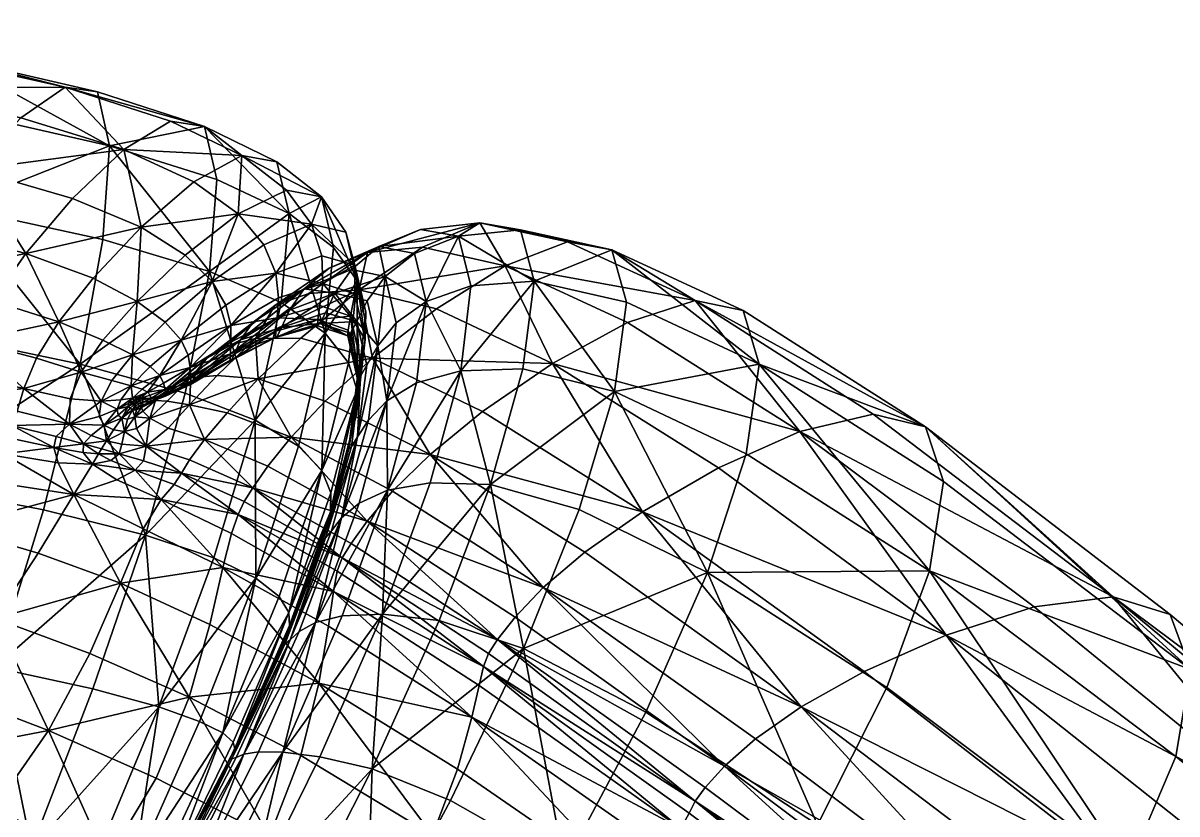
# Model space of a CAD drawing. Header units: millimetres. Extents: x -7995 to 5903, y -544 to 668.
# Drawn here: x 1746.5 to 2005.5, y 448.5 to 626 of the extents above; entities that cross this region are included whole.
import ezdxf

# ---------------------------------------------------------------- set-up
doc = ezdxf.new("R2010")
doc.units = ezdxf.units.MM
doc.layers.get('0').update_dxf_attribs({"true_color": 0x57e1c6})

msp = doc.modelspace()

# ---------------------------------------------------------------- meshes
at = {"color": 121, "true_color": 0xa6e5e5}
mesh = msp.add_polyface(dxfattribs=at)
corners = [(1731.03, 584.69, 868.84), (1686.53, 592.21, 874.67), (1682.43, 563.59, 907.8), (1726.41, 556.28, 901.29), (1729.81, 618.21, 787.17), (1685.43, 625.65, 791.18), (1687.66, 613.65, 835.19), (1732.3, 606.06, 830.22), (1772.09, 563.46, 632.06), (1762.24, 568.7, 628.89), (1773.01, 580.15, 656.59), (1747.15, 574.28, 627.06), (1757.63, 586.63, 656.05), (1769.1, 597.56, 693.31), (1694.49, 585.41, 625.99), (1703.82, 599.26, 657.13), (1735.12, 593.07, 656.34), (1725.13, 579.94, 626.21), (1713.92, 611.53, 696.87), (1746.01, 604.68, 694.94), (1763.21, 610.56, 782.66), (1755.98, 611.57, 738.28), (1723.13, 618.94, 741.47), (1787.23, 602.75, 777.99), (1779.62, 603.96, 735.18), (1765.87, 598.45, 824.37), (1764.43, 577.37, 861.75), (1759.34, 549.42, 893.13), (1679.47, 625.95, 744.44), (1682.71, 562.96, 597.98), (1712.89, 558.8, 599.58), (1709.69, 551.04, 597.43), (1717.88, 568.48, 608.23), (1687.59, 573.25, 607.21), (1739.61, 563.61, 610), (1734.54, 554.64, 602), (1764.44, 554.83, 617.03), (1754.55, 558.96, 612.83)]
mesh.append_faces([[corners[k] for k in face] for face in [(0, 1, 2), (2, 3, 0), (4, 5, 6), (6, 7, 4), (0, 7, 6), (6, 1, 0), (8, 9, 10), (11, 12, 10), (10, 9, 11), (10, 12, 13), (14, 15, 16), (16, 17, 14), (18, 19, 16), (16, 15, 18), (13, 12, 16), (16, 19, 13), (11, 17, 16), (16, 12, 11), (4, 20, 21), (21, 22, 4), (21, 20, 23), (13, 19, 21), (21, 24, 13), (18, 22, 21), (21, 19, 18), (4, 7, 25), (25, 20, 4), (0, 26, 25), (25, 7, 0), (0, 3, 27), (27, 26, 0), (4, 22, 28), (28, 5, 4), (28, 22, 18), (29, 30, 31), (14, 17, 32), (32, 33, 14), (11, 34, 32), (32, 17, 11), (35, 30, 32), (32, 34, 35), (29, 33, 32), (32, 30, 29), (8, 36, 37), (37, 9, 8), (35, 34, 37), (11, 9, 37), (37, 34, 11)]], dxfattribs={"vtx2": -1, "color": 121})
mesh = msp.add_polyface(dxfattribs=at)
corners = [(1773.01, 580.15, 656.59), (1782.89, 573.86, 658.33), (1772.09, 563.46, 632.06), (1769.1, 597.56, 693.31), (1784.82, 590.33, 692.33), (1787.23, 602.75, 777.99), (1779.62, 603.96, 735.18), (1755.98, 611.57, 738.28), (1795.65, 596.23, 732.51), (1788.35, 570.22, 853.92), (1789.97, 590.83, 818.08), (1765.87, 598.45, 824.37), (1764.43, 577.37, 861.75), (1763.21, 610.56, 782.66), (1759.34, 549.42, 893.13), (1782.86, 542.95, 883.97), (1774.46, 543.17, 635.69), (1775.04, 542.45, 638.7), (1773.12, 541.85, 636.74), (1784.04, 548.7, 652.42), (1784.16, 546.58, 654.87), (1778.43, 543.75, 643.76), (1778.06, 545.18, 640.91), (1784.15, 545.27, 655.42), (1778.51, 542.72, 644.44), (1775.21, 541.77, 639.51), (1784.65, 545.8, 651.15), (1778.65, 542.52, 639.67), (1778.5, 542.26, 643.05), (1784.24, 544.95, 654.16), (1788.92, 567.98, 661.61), (1778.39, 558.83, 636.91), (1781.96, 554.83, 642.52), (1771.05, 551.54, 622.92), (1775.06, 548.93, 629.52), (1770.75, 544.6, 623.9), (1777.17, 546.86, 635.84), (1783.57, 551.45, 648), (1773.23, 543.81, 630.47), (1771.05, 541.8, 629.06), (1785.59, 548, 646.46), (1779.16, 543.66, 634.36), (1787.78, 550.79, 640.63), (1780.76, 545.13, 627.76), (1776.24, 541.32, 622.41), (1775.14, 540.98, 634.64), (1783.89, 540.28, 606.99), (1778.82, 541.12, 614.75), (1784.17, 546.39, 620.47)]
mesh.append_faces([[corners[k] for k in face] for face in [(0, 1, 2), (3, 4, 0), (5, 6, 7), (3, 6, 8), (9, 10, 11), (11, 12, 9), (5, 13, 11), (11, 10, 5), (9, 12, 14), (14, 15, 9), (16, 17, 18), (19, 20, 21), (21, 22, 19), (23, 24, 21), (21, 20, 23), (25, 17, 21), (21, 24, 25), (16, 22, 21), (21, 17, 16), (26, 27, 28), (28, 29, 26), (23, 29, 28), (28, 24, 23), (2, 1, 30), (30, 31, 2), (32, 31, 30), (2, 31, 33), (32, 34, 33), (33, 31, 32), (33, 34, 35), (19, 22, 36), (36, 37, 19), (16, 38, 36), (36, 22, 16), (35, 34, 36), (36, 38, 35), (32, 37, 36), (36, 34, 32), (35, 38, 39), (39, 38, 16), (26, 40, 41), (41, 27, 26), (42, 43, 41), (41, 43, 44), (45, 27, 41), (46, 47, 48), (44, 43, 48), (48, 47, 44)]], dxfattribs={"vtx2": -1, "color": 121})
mesh = msp.add_polyface(dxfattribs=at)
corners = [(1794.76, 583.17, 692.34), (1782.89, 573.86, 658.33), (1773.01, 580.15, 656.59), (1784.82, 590.33, 692.33), (1813.49, 586.94, 769.63), (1805.66, 588.49, 730.61), (1795.65, 596.23, 732.51), (1803.46, 594.86, 773.52), (1769.1, 597.56, 693.31), (1787.23, 602.75, 777.99), (1779.62, 603.96, 735.18), (1798.7, 555.18, 627.62), (1810.69, 565.32, 653.33), (1821.94, 566.1, 648.15), (1808.84, 555.28, 621.49), (1806.22, 583.22, 811.78), (1789.97, 590.83, 818.08), (1788.35, 570.22, 853.92), (1804.44, 563.24, 845.88), (1814.31, 556.41, 838.15), (1813.14, 558.53, 731.29), (1814.37, 560.94, 730.79), (1804.53, 557.63, 699.67), (1812.67, 559.43, 731.27), (1812.63, 558.05, 731.43), (1803.17, 555.41, 701.71), (1803.52, 559.86, 700.23), (1813.12, 562.61, 730.86), (1803.22, 556.86, 701.41), (1811.24, 580.85, 729.82), (1803.24, 569.85, 695.82), (1800.55, 576.24, 693.69), (1813.57, 573.72, 729.81), (1803.88, 564.29, 698.18), (1813.81, 567.51, 730.26), (1781.96, 554.83, 642.52), (1792.02, 562.67, 665.68), (1793.13, 558.09, 669.77), (1793.17, 554.4, 673.14), (1788.92, 567.98, 661.61), (1802.99, 562.58, 658.69), (1809.62, 566.35, 694.23), (1815.21, 570.99, 690.68), (1798.1, 558.79, 663.87), (1806.31, 561.55, 697.3), (1795.33, 554.86, 668.47), (1816.48, 565.37, 729.85)]
mesh.append_faces([[corners[k] for k in face] for face in [(0, 1, 2), (2, 3, 0), (4, 5, 6), (6, 7, 4), (0, 3, 6), (6, 5, 0), (6, 3, 8), (9, 7, 6), (6, 10, 9), (11, 12, 13), (13, 14, 11), (4, 7, 15), (9, 16, 15), (15, 7, 9), (17, 18, 15), (15, 16, 17), (15, 18, 19), (20, 21, 22), (23, 24, 25), (26, 27, 23), (23, 28, 26), (29, 5, 4), (30, 31, 29), (29, 32, 30), (0, 5, 29), (29, 31, 0), (26, 33, 34), (34, 27, 26), (30, 32, 34), (34, 33, 30), (35, 36, 37), (30, 33, 37), (37, 36, 30), (26, 38, 37), (37, 33, 26), (0, 31, 39), (39, 1, 0), (30, 36, 39), (39, 31, 30), (39, 36, 35), (40, 12, 11), (41, 42, 40), (40, 43, 41), (22, 44, 45), (41, 43, 45), (45, 44, 41), (41, 44, 46), (46, 44, 22)]], dxfattribs={"vtx2": -1, "color": 121})
mesh = msp.add_polyface(dxfattribs=at)
corners = [(1823.8, 574.45, 686.84), (1836.14, 575.68, 682.91), (1821.94, 566.1, 648.15), (1810.69, 565.32, 653.33), (1854.76, 571.53, 677.58), (1839.3, 561.87, 641.9), (1824.95, 550.8, 614.57), (1849.04, 581.13, 722.3), (1835.75, 579.68, 724.72), (1844.26, 578.16, 763.54), (1806.22, 583.22, 811.78), (1816.2, 575.64, 805.9), (1813.49, 586.94, 769.63), (1814.31, 556.41, 838.15), (1812.67, 559.43, 731.27), (1813.12, 562.61, 730.86), (1820.03, 560.21, 762.18), (1820.95, 565.24, 763.04), (1823.32, 554.98, 793.53), (1821, 571.68, 764.49), (1823.49, 561.09, 796.72), (1821.54, 568.12, 800.86), (1818.93, 579.06, 766.65), (1811.24, 580.85, 729.82), (1813.57, 573.72, 729.81), (1813.81, 567.51, 730.26), (1802.99, 562.58, 658.69), (1815.21, 570.99, 690.68), (1821.43, 559.02, 762.54), (1823.77, 563.61, 763.05), (1816.48, 565.37, 729.85), (1814.37, 560.94, 730.79), (1827.83, 569.07, 763.49), (1820.24, 570.7, 728.52), (1809.62, 566.35, 694.23), (1804.53, 557.63, 699.67), (1826.4, 575.84, 726.79), (1834.4, 574.29, 763.7), (1837.02, 563.53, 798.06), (1847.06, 567, 799.87), (1830.3, 558.7, 795.94), (1826.12, 553.58, 793.81)]
mesh.append_faces([[corners[k] for k in face] for face in [(0, 1, 2), (2, 3, 0), (4, 5, 2), (2, 1, 4), (2, 5, 6), (7, 8, 9), (4, 1, 7), (0, 8, 7), (7, 1, 0), (10, 11, 12), (13, 11, 10), (14, 15, 16), (16, 17, 18), (19, 20, 18), (18, 17, 19), (12, 11, 21), (21, 22, 12), (21, 11, 13), (19, 22, 21), (21, 20, 19), (12, 22, 23), (19, 24, 23), (23, 22, 19), (16, 15, 25), (25, 17, 16), (19, 17, 25), (25, 24, 19), (0, 3, 26), (26, 27, 0), (28, 29, 30), (30, 31, 28), (32, 33, 30), (30, 29, 32), (30, 33, 34), (35, 31, 30), (9, 8, 36), (36, 37, 9), (0, 27, 36), (36, 8, 0), (34, 33, 36), (36, 27, 34), (32, 37, 36), (36, 33, 32), (9, 37, 38), (38, 39, 9), (32, 40, 38), (38, 37, 32), (32, 29, 41), (41, 40, 32)]], dxfattribs={"vtx2": -1, "color": 121})
mesh = msp.add_polyface(dxfattribs=at)
corners = [(1885.56, 516.33, 593.62), (1902.63, 526.2, 621.14), (1953.76, 488.65, 604.11), (1935.3, 480.46, 577.19), (1872.64, 507.29, 577.94), (1837.89, 529.19, 589.93), (1849.65, 538.79, 605.68), (1863.3, 499.33, 571.28), (1921.22, 472.6, 561.9), (1950.03, 503.11, 826.69), (1908.85, 529.29, 834.11), (1900.14, 502.69, 866.74), (1879.25, 543.29, 836.54), (1871.31, 516.81, 867.29), (1858.82, 485.64, 890.7), (1949.11, 535.35, 743.19), (1908.16, 561.5, 754.13), (1911.75, 549.46, 795.88), (1878.67, 575.12, 760.2), (1881.94, 563.32, 800.25), (1844.26, 578.16, 763.54), (1847.06, 567, 799.87), (1861.21, 568.05, 801.09), (1858.2, 579.55, 762.85), (1844.75, 547.97, 832.35), (1858.72, 548.42, 835.47), (1851.41, 522.46, 864.43), (1839.91, 491.95, 886.42), (1897.37, 563.7, 710.88), (1920.9, 534.35, 657.35), (1882.17, 558.81, 669.5), (1937.38, 538.25, 699.09), (1854.76, 571.53, 677.58), (1868.75, 576.9, 718.16), (1865.34, 549.59, 633.32), (1839.3, 561.87, 641.9), (1849.04, 581.13, 722.3)]
mesh.append_faces([[corners[k] for k in face] for face in [(0, 1, 2), (2, 3, 0), (0, 4, 5), (5, 6, 0), (5, 4, 7), (0, 3, 8), (8, 4, 0), (7, 4, 8), (9, 10, 11), (12, 13, 11), (11, 10, 12), (11, 13, 14), (15, 16, 17), (18, 19, 17), (17, 16, 18), (12, 10, 17), (17, 19, 12), (17, 10, 9), (20, 21, 22), (22, 23, 20), (24, 25, 22), (22, 21, 24), (12, 19, 22), (22, 25, 12), (18, 23, 22), (22, 19, 18), (14, 13, 26), (26, 27, 14), (12, 25, 26), (26, 13, 12), (26, 25, 24), (28, 16, 15), (29, 30, 28), (28, 31, 29), (32, 33, 28), (28, 30, 32), (18, 16, 28), (28, 33, 18), (0, 6, 34), (34, 1, 0), (32, 30, 34), (34, 35, 32), (29, 1, 34), (34, 30, 29), (20, 23, 36), (18, 33, 36), (36, 23, 18), (36, 33, 32)]], dxfattribs={"vtx2": -1, "color": 121})
mesh = msp.add_polyface(dxfattribs=at)
corners = [(1798.7, 555.18, 627.62), (1808.84, 555.28, 621.49), (1799.26, 546.12, 606.38), (1790.1, 546.9, 613.14), (1824.95, 550.8, 614.57), (1806.71, 533.06, 592.36), (1792.35, 538.55, 599.91), (1814.31, 541.17, 599.03), (1783.89, 540.28, 606.99), (1814.31, 556.41, 838.15), (1804.44, 563.24, 845.88), (1798.63, 536.85, 874.43), (1808.32, 531.06, 865.13), (1788.35, 570.22, 853.92), (1782.86, 542.95, 883.97), (1804.53, 557.63, 699.67), (1803.55, 555.62, 701.14), (1813.14, 558.53, 731.29), (1803.17, 555.41, 701.71), (1812.63, 558.05, 731.43), (1784.65, 545.8, 651.15), (1784.24, 544.95, 654.16), (1793.25, 550.25, 674.47), (1793.95, 551.71, 672.13), (1784.15, 545.27, 655.42), (1793.03, 550.32, 675.45), (1784.04, 548.7, 652.42), (1793.17, 554.4, 673.14), (1793.07, 551.76, 675.02), (1784.16, 546.58, 654.87), (1803.52, 559.86, 700.23), (1803.22, 556.86, 701.41), (1812.67, 559.43, 731.27), (1783.57, 551.45, 648), (1793.13, 558.09, 669.77), (1781.96, 554.83, 642.52), (1779.16, 543.66, 634.36), (1785.59, 548, 646.46), (1787.78, 550.79, 640.63), (1784.17, 546.39, 620.47), (1791.92, 553.44, 634.18), (1780.76, 545.13, 627.76), (1802.99, 562.58, 658.69), (1798.1, 558.79, 663.87), (1795.33, 554.86, 668.47)]
mesh.append_faces([[corners[k] for k in face] for face in [(0, 1, 2), (2, 3, 0), (2, 1, 4), (5, 6, 2), (2, 7, 5), (8, 3, 2), (2, 6, 8), (9, 10, 11), (11, 12, 9), (13, 14, 11), (11, 10, 13), (15, 16, 17), (18, 19, 17), (17, 16, 18), (20, 21, 22), (22, 23, 20), (24, 25, 22), (22, 21, 24), (18, 16, 22), (22, 25, 18), (15, 23, 22), (22, 16, 15), (26, 27, 28), (28, 29, 26), (30, 31, 28), (28, 27, 30), (18, 25, 28), (28, 31, 18), (24, 29, 28), (28, 25, 24), (18, 31, 32), (26, 33, 34), (34, 27, 26), (34, 33, 35), (36, 37, 38), (0, 3, 39), (39, 40, 0), (39, 3, 8), (38, 40, 39), (39, 41, 38), (0, 40, 42), (38, 43, 42), (42, 40, 38), (20, 23, 44), (44, 37, 20), (44, 23, 15), (38, 37, 44), (44, 43, 38)]], dxfattribs={"vtx2": -1, "color": 121})
mesh = msp.add_polyface(dxfattribs=at)
corners = [(1824.95, 550.8, 614.57), (1814.31, 541.17, 599.03), (1799.26, 546.12, 606.38), (1849.65, 538.79, 605.68), (1837.89, 529.19, 589.93), (1839.3, 561.87, 641.9), (1865.34, 549.59, 633.32), (1808.84, 555.28, 621.49), (1821.94, 566.1, 648.15), (1821.43, 559.02, 762.54), (1820.03, 556.42, 762.08), (1822.23, 546.76, 790.65), (1823.69, 549.24, 791.95), (1819.42, 555.77, 761.8), (1821.61, 546.1, 790.03), (1819.62, 530.41, 815.16), (1821.62, 533.1, 818.05), (1820.03, 560.21, 762.18), (1822.29, 550.22, 791.35), (1821.67, 547.26, 790.23), (1819.47, 557.05, 761.8), (1820.34, 534.03, 817.37), (1819.71, 531.43, 815.57), (1814.37, 560.94, 730.79), (1813.14, 558.53, 731.29), (1812.63, 558.05, 731.43), (1812.67, 559.43, 731.27), (1821.52, 543.52, 825.39), (1819.59, 549.72, 831.27), (1813.57, 525.55, 856.71), (1814.31, 556.41, 838.15), (1808.32, 531.06, 865.13), (1823.32, 554.98, 793.53), (1821.36, 538.18, 820.7), (1823.49, 561.09, 796.72), (1821.54, 568.12, 800.86), (1828.17, 541.21, 824.76), (1834.82, 545.25, 828.65), (1837.02, 563.53, 798.06), (1830.3, 558.7, 795.94), (1844.75, 547.97, 832.35), (1847.06, 567, 799.87), (1826.12, 553.58, 793.81), (1823.77, 563.61, 763.05), (1824.02, 536.84, 821.1), (1828.35, 521.16, 854.25)]
mesh.append_faces([[corners[k] for k in face] for face in [(0, 1, 2), (0, 3, 4), (4, 1, 0), (0, 5, 6), (6, 3, 0), (0, 7, 8), (9, 10, 11), (11, 12, 9), (13, 14, 11), (11, 10, 13), (11, 14, 15), (16, 12, 11), (17, 18, 19), (19, 20, 17), (21, 22, 19), (19, 18, 21), (15, 14, 19), (13, 20, 19), (19, 14, 13), (9, 23, 24), (24, 10, 9), (13, 10, 24), (24, 25, 13), (17, 20, 26), (13, 25, 26), (26, 20, 13), (27, 28, 29), (30, 31, 29), (29, 28, 30), (32, 18, 17), (27, 33, 32), (32, 34, 27), (21, 18, 32), (32, 33, 21), (30, 28, 35), (27, 34, 35), (35, 28, 27), (36, 37, 38), (38, 39, 36), (40, 41, 38), (38, 37, 40), (9, 12, 42), (42, 43, 9), (16, 44, 42), (42, 12, 16), (36, 39, 42), (42, 44, 36), (40, 37, 45)]], dxfattribs={"vtx2": -1, "color": 121})
mesh = msp.add_polyface(dxfattribs=at)
corners = [(1718.87, 523.03, 925.79), (1726.41, 556.28, 901.29), (1682.43, 563.59, 907.8), (1759.34, 549.42, 893.13), (1677.48, 548.64, 596.97), (1707.82, 545.32, 598.94), (1706.81, 541.76, 601.28), (1729.69, 542, 601.62), (1728.69, 538.6, 603.45), (1727.37, 535.86, 601.56), (1705.23, 539.07, 599.94), (1674.61, 542.33, 598.67), (1745.16, 538.87, 605.09), (1743.95, 535.67, 606.02), (1709.69, 551.04, 597.43), (1734.54, 554.64, 602), (1731.43, 547.39, 600.17), (1712.89, 558.8, 599.58), (1759.56, 547.67, 610.32), (1749.51, 550.78, 605.47), (1754.55, 558.96, 612.83), (1764.44, 554.83, 617.03), (1756.9, 536, 609.95), (1746.7, 543.99, 603.9), (1757.05, 541.63, 608.98), (1771.05, 551.54, 622.92), (1772.09, 563.46, 632.06), (1770.75, 544.6, 623.9), (1766.42, 545.74, 616.82), (1767.63, 539.33, 624.12), (1768.44, 541.46, 622.92), (1771.05, 541.8, 629.06), (1770.16, 540.58, 629.82), (1764.04, 541.1, 615.77), (1763.58, 537.71, 617.13), (1767.82, 538.01, 625.06), (1764.73, 535.72, 618.25), (1768.7, 537.33, 625.37), (1770.09, 539.91, 630.93), (1770.51, 539.54, 631.49), (1771.1, 539.22, 630.62), (1769.97, 537.13, 624.7)]
mesh.append_faces([[corners[k] for k in face] for face in [(0, 1, 2), (3, 1, 0), (4, 5, 6), (7, 8, 6), (6, 5, 7), (9, 10, 6), (6, 8, 9), (6, 10, 11), (7, 12, 13), (13, 8, 7), (14, 5, 4), (15, 16, 14), (14, 17, 15), (7, 5, 14), (14, 16, 7), (18, 19, 20), (20, 21, 18), (20, 19, 15), (22, 12, 23), (23, 24, 22), (7, 16, 23), (23, 12, 7), (15, 19, 23), (23, 16, 15), (18, 24, 23), (23, 19, 18), (25, 21, 26), (27, 28, 25), (18, 21, 25), (25, 28, 18), (29, 30, 31), (31, 32, 29), (31, 30, 27), (22, 24, 33), (33, 34, 22), (18, 28, 33), (33, 24, 18), (27, 30, 33), (33, 28, 27), (29, 34, 33), (33, 30, 29), (29, 35, 36), (36, 34, 29), (37, 35, 38), (38, 39, 37), (29, 32, 38), (38, 35, 29), (40, 41, 37)]], dxfattribs={"vtx2": -1, "color": 121})
mesh = msp.add_polyface(dxfattribs=at)
corners = [(2064.81, 442.46, 704.96), (2069.95, 429.96, 750.82), (2129.14, 377.35, 729.41), (1949.11, 535.35, 743.19), (1953.13, 523.11, 786.51), (2008.57, 480.91, 770.67), (2004, 493.31, 725.95), (1950.03, 503.11, 826.69), (2005.32, 461.45, 812.83), (2066.57, 411.27, 794.81), (1924.83, 446.1, 888.2), (1976.81, 406.72, 878.67), (1994.61, 436.27, 849.73), (1940.4, 476.91, 861.37), (1991.25, 497.26, 681.37), (1937.38, 538.25, 699.09), (2051.09, 447.65, 660.28), (2032.09, 447.31, 619.3), (1973.46, 494.98, 639.79), (1920.9, 534.35, 657.35), (2109, 396.3, 638.36), (1991.38, 437.12, 558.61), (2011.09, 443.21, 584.57), (2067, 396.12, 564.86), (1953.76, 488.65, 604.11), (1902.63, 526.2, 621.14), (1935.3, 480.46, 577.19), (1948.52, 409.62, 545.15), (1945.4, 407.2, 537.92), (1894.19, 445.3, 554.19), (1939.22, 403.8, 519.08), (1952.77, 414.82, 541.05), (1950.37, 411.89, 544.84), (1897.39, 451.38, 561.98), (1965.15, 424.7, 537.93), (1957.51, 419.23, 537.85), (1903.94, 459.27, 555.21), (1910.96, 465.42, 555.49), (1976.26, 430.81, 543.95), (1921.22, 472.6, 561.9), (2030.37, 387.56, 526.25), (1900.14, 502.69, 866.74), (1911.75, 549.46, 795.88), (1897.37, 563.7, 710.88)]
mesh.append_faces([[corners[k] for k in face] for face in [(0, 1, 2), (3, 4, 5), (5, 6, 3), (7, 8, 5), (5, 4, 7), (9, 1, 5), (5, 8, 9), (0, 6, 5), (5, 1, 0), (10, 11, 12), (12, 13, 10), (9, 8, 12), (7, 13, 12), (12, 8, 7), (3, 6, 14), (14, 15, 3), (0, 16, 14), (14, 6, 0), (17, 18, 14), (14, 16, 17), (19, 15, 14), (14, 18, 19), (17, 16, 20), (20, 16, 0), (21, 22, 23), (23, 22, 17), (19, 18, 24), (24, 25, 19), (17, 22, 24), (24, 18, 17), (21, 26, 24), (24, 22, 21), (27, 28, 29), (29, 28, 30), (31, 32, 33), (33, 32, 27), (34, 35, 36), (36, 37, 34), (36, 35, 31), (21, 38, 39), (39, 26, 21), (34, 37, 39), (39, 38, 34), (34, 38, 40), (40, 38, 21), (41, 13, 7), (42, 4, 3), (7, 4, 42), (3, 15, 43)]], dxfattribs={"vtx2": -1, "color": 121})
mesh = msp.add_polyface(dxfattribs=at)
corners = [(1666.81, 493.82, 947.84), (1708.84, 487.13, 940.59), (1718.87, 523.03, 925.79), (1768.38, 500.28, 527.48), (1749.9, 507.07, 530.71), (1757.91, 520.18, 580.11), (1740.27, 492.4, 473), (1761.52, 484.53, 470.97), (1751.06, 516.73, 916.86), (1759.34, 549.42, 893.13), (1740.06, 481.41, 931.25), (1773.97, 511.07, 906.7), (1762.2, 476.58, 920.56), (1718.84, 526.92, 569.31), (1708.25, 517.98, 528.99), (1682.51, 523.11, 528.83), (1694.52, 531.05, 568.21), (1694.06, 506.36, 474.63), (1730.29, 512.8, 530.42), (1738.73, 523.11, 572.39), (1718.15, 499.65, 474.02), (1703.69, 484.95, 408.59), (1727.37, 535.86, 601.56), (1724.65, 532.42, 591.83), (1701.61, 535.93, 590.42), (1705.23, 539.07, 599.94), (1756.9, 536, 609.95), (1753.96, 533.24, 608.31), (1743.95, 535.67, 606.02), (1745.16, 538.87, 605.09), (1753.38, 530.76, 605.57), (1742.97, 532.97, 603.55), (1728.69, 538.6, 603.45), (1742.09, 529.31, 594.56), (1754.41, 527.27, 598.29), (1762.07, 526.98, 602.72), (1759.96, 529.62, 607.26), (1761.8, 533.45, 612.46), (1760.04, 531.6, 609.65), (1764.73, 535.72, 618.25)]
mesh.append_faces([[corners[k] for k in face] for face in [(0, 1, 2), (3, 4, 5), (6, 4, 3), (3, 7, 6), (2, 8, 9), (2, 1, 10), (10, 8, 2), (11, 8, 10), (10, 12, 11), (13, 14, 15), (15, 16, 13), (15, 14, 17), (5, 4, 18), (18, 19, 5), (6, 20, 18), (18, 4, 6), (17, 14, 18), (18, 20, 17), (13, 19, 18), (18, 14, 13), (17, 20, 21), (21, 20, 6), (22, 23, 24), (24, 25, 22), (13, 16, 24), (24, 23, 13), (26, 27, 28), (28, 29, 26), (30, 31, 28), (28, 27, 30), (22, 32, 28), (28, 31, 22), (5, 19, 33), (33, 34, 5), (13, 23, 33), (33, 19, 13), (22, 31, 33), (33, 23, 22), (30, 34, 33), (33, 31, 30), (5, 34, 35), (30, 36, 35), (35, 34, 30), (26, 37, 38), (38, 27, 26), (30, 27, 38), (38, 36, 30), (39, 37, 26)]], dxfattribs={"vtx2": -1, "color": 121})
mesh = msp.add_polyface(dxfattribs=at)
corners = [(1774.11, 531.05, 608.06), (1783.87, 528, 601), (1782.07, 525.02, 602.27), (1773.51, 527.75, 606.35), (1771.66, 525.63, 603.83), (1780.43, 522.42, 600.05), (1757.91, 520.18, 580.11), (1767.53, 523.51, 597.09), (1777.53, 519.04, 591.4), (1773.48, 512.47, 569.48), (1779.1, 535.09, 606.27), (1787.26, 532.51, 599.16), (1768.38, 500.28, 527.48), (1791.34, 503.82, 562.68), (1788.46, 491.02, 522.27), (1783.77, 474.71, 467.86), (1773.97, 511.07, 906.7), (1782.86, 542.95, 883.97), (1759.34, 549.42, 893.13), (1751.06, 516.73, 916.86), (1776.97, 472.58, 909.29), (1789.31, 505.99, 896.03), (1762.07, 526.98, 602.72), (1763.45, 529.29, 608.21), (1766.23, 527.86, 606.65), (1759.96, 529.62, 607.26), (1765.2, 532.24, 612.89), (1764.11, 530.41, 609.88), (1760.04, 531.6, 609.65), (1761.8, 533.45, 612.46), (1768.06, 529.33, 608.83), (1768.69, 531.46, 611.71), (1756.9, 536, 609.95), (1763.58, 537.71, 617.13), (1764.73, 535.72, 618.25), (1768.7, 537.33, 625.37), (1766.83, 534.72, 618.61), (1767.82, 538.01, 625.06), (1769.24, 534.3, 617.7), (1771.95, 534.98, 616.04), (1769.97, 537.13, 624.7), (1771.56, 537.59, 623.39), (1774.95, 537.29, 614.16)]
mesh.append_faces([[corners[k] for k in face] for face in [(0, 1, 2), (2, 3, 0), (4, 3, 2), (2, 5, 4), (6, 7, 8), (8, 9, 6), (4, 5, 8), (8, 7, 4), (0, 10, 11), (6, 9, 12), (12, 9, 13), (12, 14, 15), (16, 17, 18), (18, 19, 16), (20, 21, 16), (22, 7, 6), (23, 24, 22), (22, 25, 23), (4, 7, 22), (22, 24, 4), (26, 27, 28), (28, 29, 26), (23, 25, 28), (28, 27, 23), (0, 3, 30), (30, 31, 0), (4, 24, 30), (30, 3, 4), (23, 27, 30), (30, 24, 23), (26, 31, 30), (30, 27, 26), (32, 33, 34), (35, 36, 34), (34, 37, 35), (26, 29, 34), (34, 36, 26), (0, 31, 38), (38, 39, 0), (26, 36, 38), (38, 31, 26), (35, 40, 38), (38, 36, 35), (41, 39, 38), (38, 40, 41), (0, 39, 42), (42, 10, 0), (42, 39, 41)]], dxfattribs={"vtx2": -1, "color": 121})
mesh = msp.add_polyface(dxfattribs=at)
corners = [(1853.04, 487.69, 573.71), (1850.96, 484.51, 577.15), (1818.16, 506.02, 588.28), (1820.19, 509.18, 585.24), (1849.87, 481.6, 576.76), (1817.04, 503.01, 587.32), (1816.21, 498.46, 577.98), (1863.3, 499.33, 571.28), (1829.45, 520.93, 583.19), (1837.89, 529.19, 589.93), (1806.71, 533.06, 592.36), (1814.31, 541.17, 599.03), (1823.75, 514.21, 582.59), (1856.96, 492.71, 570.82), (1798.11, 521.7, 593.98), (1827.17, 493.37, 880.28), (1839.91, 491.95, 886.42), (1851.41, 522.46, 864.43), (1837.92, 522.84, 859.61), (1844.75, 547.97, 832.35), (1806.45, 487.61, 856.43), (1815.72, 512.06, 839.87), (1814.41, 510.44, 837.28), (1821.62, 533.1, 818.05), (1820.2, 530.96, 816.03), (1819.62, 530.41, 815.16), (1813.89, 510.07, 836.23), (1822.23, 546.76, 790.65), (1821.67, 547.26, 790.23), (1819.71, 531.43, 815.57), (1814.01, 510.93, 836.84), (1820.34, 534.03, 817.37), (1814.61, 513.01, 839.22), (1813.57, 525.55, 856.71), (1815.58, 520.55, 849.41), (1821.52, 543.52, 825.39), (1821.36, 538.18, 820.7), (1815.53, 516.3, 843.5), (1806.13, 493.75, 867.67), (1817.99, 514.94, 843.89), (1812.18, 491.46, 867.1), (1821.95, 518.25, 848.85), (1808.51, 489.45, 861.17), (1828.17, 541.21, 824.76), (1824.02, 536.84, 821.1), (1828.35, 521.16, 854.25), (1818.16, 492.99, 873.66), (1834.82, 545.25, 828.65)]
mesh.append_faces([[corners[k] for k in face] for face in [(0, 1, 2), (2, 3, 0), (4, 5, 2), (2, 1, 4), (6, 5, 4), (7, 8, 9), (10, 11, 9), (9, 8, 10), (0, 3, 12), (12, 13, 0), (12, 3, 14), (10, 8, 12), (7, 13, 12), (12, 8, 7), (15, 16, 17), (17, 18, 15), (19, 18, 17), (20, 21, 22), (23, 24, 22), (22, 21, 23), (25, 26, 22), (22, 24, 25), (25, 24, 27), (27, 24, 23), (28, 29, 25), (25, 29, 30), (30, 26, 25), (31, 32, 30), (30, 29, 31), (33, 34, 35), (31, 36, 37), (37, 32, 31), (35, 34, 37), (37, 36, 35), (37, 34, 38), (39, 21, 20), (40, 41, 39), (39, 42, 40), (43, 44, 39), (39, 41, 43), (23, 21, 39), (39, 44, 23), (15, 18, 45), (45, 46, 15), (45, 18, 19), (43, 41, 45), (45, 47, 43), (40, 46, 45), (45, 41, 40)]], dxfattribs={"vtx2": -1, "color": 121})
mesh = msp.add_polyface(dxfattribs=at)
corners = [(1798.11, 521.7, 593.98), (1796.14, 518.62, 596.34), (1782.07, 525.02, 602.27), (1783.87, 528, 601), (1794.8, 515.72, 594.74), (1780.43, 522.42, 600.05), (1818.16, 506.02, 588.28), (1817.04, 503.01, 587.32), (1820.19, 509.18, 585.24), (1791.34, 503.82, 562.68), (1793.33, 511.42, 585.18), (1816.21, 498.46, 577.98), (1815.04, 490.65, 555.88), (1777.53, 519.04, 591.4), (1773.48, 512.47, 569.48), (1801.47, 526.54, 591.66), (1823.75, 514.21, 582.59), (1806.71, 533.06, 592.36), (1787.26, 532.51, 599.16), (1774.11, 531.05, 608.06), (1783.89, 540.28, 606.99), (1792.35, 538.55, 599.91), (1779.1, 535.09, 606.27), (1812.91, 477.86, 516.64), (1788.46, 491.02, 522.27), (1768.38, 500.28, 527.48), (1798.75, 501.42, 885.56), (1808.32, 531.06, 865.13), (1798.63, 536.85, 874.43), (1789.31, 505.99, 896.03), (1773.97, 511.07, 906.7), (1782.86, 542.95, 883.97), (1776.97, 472.58, 909.29), (1814.41, 510.44, 837.28), (1805.3, 486.62, 853.43), (1806.45, 487.61, 856.43), (1804.88, 486.46, 852.27), (1813.89, 510.07, 836.23), (1805.54, 488.56, 855.89), (1805.01, 487.11, 853.06), (1814.01, 510.93, 836.84), (1814.61, 513.01, 839.22), (1803.99, 497.32, 876.01), (1813.57, 525.55, 856.71), (1806.13, 493.75, 867.67), (1815.58, 520.55, 849.41), (1815.53, 516.3, 843.5), (1806.28, 490.8, 860.86), (1808.51, 489.45, 861.17), (1817.99, 514.94, 843.89)]
mesh.append_faces([[corners[k] for k in face] for face in [(0, 1, 2), (2, 3, 0), (4, 5, 2), (2, 1, 4), (4, 1, 6), (6, 7, 4), (0, 8, 6), (6, 1, 0), (9, 10, 11), (11, 12, 9), (4, 7, 11), (11, 10, 4), (4, 10, 13), (13, 5, 4), (9, 14, 13), (13, 10, 9), (0, 15, 16), (16, 15, 17), (18, 3, 19), (20, 21, 18), (18, 22, 20), (17, 15, 18), (18, 21, 17), (0, 3, 18), (18, 15, 0), (9, 12, 23), (23, 24, 9), (9, 24, 25), (26, 27, 28), (28, 29, 26), (30, 29, 28), (28, 31, 30), (26, 29, 32), (33, 34, 35), (36, 34, 33), (33, 37, 36), (38, 39, 40), (40, 41, 38), (36, 37, 40), (40, 39, 36), (26, 42, 43), (43, 27, 26), (44, 45, 43), (43, 42, 44), (38, 41, 46), (46, 47, 38), (44, 47, 46), (35, 48, 49)]], dxfattribs={"vtx2": -1, "color": 121})
mesh = msp.add_polyface(dxfattribs=at)
corners = [(1771.46, 541.29, 633.12), (1772.42, 541.97, 633.8), (1773.12, 541.85, 636.74), (1771.77, 541.25, 635.07), (1774.46, 543.17, 635.69), (1775.21, 541.77, 639.51), (1773.38, 541.48, 637.64), (1775.04, 542.45, 638.7), (1772.11, 541.02, 635.93), (1775.14, 540.98, 634.64), (1775.18, 541.23, 638.11), (1778.5, 542.26, 643.05), (1778.65, 542.52, 639.67), (1778.51, 542.72, 644.44), (1772.53, 540, 632.51), (1772.35, 540.49, 634.72), (1773.42, 540.9, 636.28), (1773.31, 540.27, 632.99), (1770.16, 540.58, 629.82), (1771.05, 541.8, 629.06), (1770.09, 539.91, 630.93), (1770.51, 539.54, 631.49), (1771.94, 539.2, 629.2), (1771.1, 539.22, 630.62), (1771.56, 537.59, 623.39), (1769.97, 537.13, 624.7), (1768.7, 537.33, 625.37), (1773.41, 538.9, 621.79), (1774.95, 537.29, 614.16), (1776.24, 541.32, 622.41), (1778.82, 541.12, 614.75), (1783.89, 540.28, 606.99), (1779.1, 535.09, 606.27), (1773.09, 539.75, 628.12), (1775.26, 541.14, 629.22), (1779.16, 543.66, 634.36)]
mesh.append_faces([[corners[k] for k in face] for face in [(0, 1, 2), (2, 3, 0), (2, 1, 4), (5, 6, 2), (2, 7, 5), (8, 3, 2), (2, 6, 8), (9, 10, 11), (11, 12, 9), (5, 13, 11), (11, 10, 5), (14, 15, 16), (16, 17, 14), (8, 6, 16), (16, 15, 8), (5, 10, 16), (16, 6, 5), (9, 17, 16), (16, 10, 9), (0, 18, 19), (19, 1, 0), (4, 1, 19), (0, 3, 20), (20, 18, 0), (8, 21, 20), (20, 3, 8), (14, 22, 23), (23, 15, 14), (24, 25, 23), (23, 22, 24), (26, 21, 23), (8, 15, 23), (23, 21, 8), (24, 27, 28), (29, 30, 28), (28, 27, 29), (31, 32, 28), (28, 30, 31), (14, 17, 33), (33, 22, 14), (9, 34, 33), (33, 17, 9), (29, 27, 33), (33, 34, 29), (24, 22, 33), (33, 27, 24), (29, 34, 35), (35, 34, 9)]], dxfattribs={"vtx2": -1, "color": 121})
mesh = msp.add_polyface(dxfattribs=at)
corners = [(1713.98, 459.89, 335.15), (1739.84, 449.61, 333.7), (1723.69, 432.72, 258.01), (1696.85, 443.64, 259.2), (1765.31, 438.12, 331.87), (1749.75, 420.75, 256.58), (1732.11, 405.06, 183.34), (1706.01, 417.26, 184.35), (1678.94, 428.43, 185.22), (1790.92, 425.01, 329.28), (1775.13, 407.66, 254.68), (1728.37, 476.41, 407.12), (1752.23, 467.25, 405.54), (1740.27, 492.4, 473), (1761.52, 484.53, 470.97), (1783.77, 474.71, 467.86), (1776.35, 456.59, 403.34), (1768.38, 500.28, 527.48), (1696.98, 449.78, 945.71), (1727.11, 444.72, 936.24), (1740.06, 481.41, 931.25), (1708.84, 487.13, 940.59), (1748.37, 440.78, 925.41), (1762.2, 476.58, 920.56), (1713.01, 407.92, 931.79), (1733.36, 404.92, 921.08), (1683.99, 412.2, 941.19), (1771.32, 435.92, 902.67), (1762.52, 437.87, 913.97), (1746.84, 403.12, 909.81), (1773.97, 511.07, 906.7), (1776.97, 472.58, 909.29), (1687.24, 469.35, 336.57), (1703.69, 484.95, 408.59), (1780.11, 433.78, 870.3), (1779.35, 434.14, 867.03), (1764.14, 407.15, 863.39), (1779.12, 434.35, 865.86), (1764, 407.54, 862.28), (1779.22, 434.45, 866.86), (1764.07, 407.35, 863.32), (1779.49, 434.44, 870.1), (1779.03, 434.39, 883.17), (1776.53, 434.84, 892.29), (1760.43, 402.88, 888.47), (1779.72, 434.34, 875.66), (1764.12, 405.34, 872.06), (1765.84, 404.45, 871.83), (1781.58, 433.26, 875.62)]
mesh.append_faces([[corners[k] for k in face] for face in [(0, 1, 2), (2, 3, 0), (4, 5, 2), (2, 1, 4), (6, 7, 2), (2, 5, 6), (8, 3, 2), (2, 7, 8), (4, 9, 10), (10, 5, 4), (0, 11, 12), (12, 1, 0), (13, 14, 12), (12, 11, 13), (15, 16, 12), (12, 14, 15), (4, 1, 12), (12, 16, 4), (15, 14, 17), (18, 19, 20), (20, 21, 18), (22, 23, 20), (20, 19, 22), (22, 19, 24), (24, 25, 22), (18, 26, 24), (24, 19, 18), (27, 28, 29), (22, 25, 29), (29, 28, 22), (30, 23, 31), (22, 28, 31), (31, 23, 22), (31, 28, 27), (0, 32, 33), (33, 11, 0), (13, 11, 33), (34, 35, 36), (37, 38, 36), (36, 35, 37), (37, 39, 40), (40, 38, 37), (40, 39, 41), (42, 43, 44), (44, 43, 27), (41, 45, 46), (46, 45, 42), (47, 48, 34)]], dxfattribs={"vtx2": -1, "color": 121})
mesh = msp.add_polyface(dxfattribs=at)
corners = [(1879.43, 377.07, 911.21), (1846.8, 401.38, 912.64), (1823.92, 365.93, 908.38), (1853.13, 342.29, 907.36), (1924.83, 446.1, 888.2), (1886.31, 471.38, 891.75), (1868.07, 437.07, 907.07), (1903.92, 412.24, 904.81), (1858.82, 485.64, 890.7), (1842.48, 451.58, 905), (1870.49, 343.44, 238.95), (1847.81, 361.29, 244.1), (1872.08, 372.96, 314.1), (1923.37, 340.43, 904.57), (1952.29, 374.18, 896.95), (1847.25, 470.22, 547.06), (1848.92, 477.36, 568.18), (1894.19, 445.3, 554.19), (1890.63, 439.79, 534.21), (1849.87, 481.6, 576.76), (1896.02, 448.74, 562.03), (1948.52, 409.62, 545.15), (1939.22, 403.8, 519.08), (1853.04, 487.69, 573.71), (1899.61, 454.47, 558.29), (1897.39, 451.38, 561.98), (1850.96, 484.51, 577.15), (1952.77, 414.82, 541.05), (1856.96, 492.71, 570.82), (1903.94, 459.27, 555.21), (1863.3, 499.33, 571.28), (1910.96, 465.42, 555.49), (1921.22, 472.6, 561.9), (1940.4, 476.91, 861.37), (1900.14, 502.69, 866.74), (1893.98, 383.11, 379.33), (1925.9, 358.55, 369.78), (1898.72, 352.38, 306.9), (1912.88, 391.69, 437.05), (1838.43, 443.78, 457.28), (1874.3, 419.61, 448.1), (1861.19, 406.47, 387.96), (1844.55, 392.32, 320.43), (1884.06, 430.97, 497.85), (1844.01, 458.59, 509.01), (1928.17, 398.61, 484.54)]
mesh.append_faces([[corners[k] for k in face] for face in [(0, 1, 2), (2, 3, 0), (4, 5, 6), (6, 7, 4), (8, 9, 6), (6, 5, 8), (0, 7, 6), (6, 1, 0), (10, 11, 12), (0, 13, 14), (14, 7, 0), (15, 16, 17), (17, 18, 15), (19, 20, 17), (17, 16, 19), (17, 20, 21), (22, 18, 17), (23, 24, 25), (25, 26, 23), (25, 24, 27), (21, 20, 25), (19, 26, 25), (25, 20, 19), (23, 28, 29), (29, 24, 23), (30, 31, 29), (29, 28, 30), (27, 24, 29), (32, 31, 30), (4, 33, 34), (34, 5, 4), (8, 5, 34), (12, 35, 36), (36, 37, 12), (36, 35, 38), (39, 40, 41), (38, 35, 41), (41, 40, 38), (12, 42, 41), (41, 35, 12), (15, 18, 43), (43, 44, 15), (22, 45, 43), (43, 18, 22), (38, 40, 43), (43, 45, 38), (39, 44, 43), (43, 40, 39)]], dxfattribs={"vtx2": -1, "color": 121})
mesh = msp.add_polyface(dxfattribs=at)
corners = [(1827.17, 493.37, 880.28), (1813.1, 461.33, 893), (1824.91, 458.69, 899.88), (1839.91, 491.95, 886.42), (1858.82, 485.64, 890.7), (1842.48, 451.58, 905), (1847.25, 470.22, 547.06), (1815.04, 490.65, 555.88), (1816.21, 498.46, 577.98), (1848.92, 477.36, 568.18), (1849.87, 481.6, 576.76), (1844.01, 458.59, 509.01), (1812.91, 477.86, 516.64), (1838.43, 443.78, 457.28), (1808.83, 461.64, 463.58), (1783.77, 474.71, 467.86), (1788.46, 491.02, 522.27), (1801.82, 443.51, 400.02), (1776.35, 456.59, 403.34), (1776.97, 472.58, 909.29), (1786.12, 469.31, 898.19), (1798.75, 501.42, 885.56), (1771.32, 435.92, 902.67), (1806.45, 487.61, 856.43), (1805.3, 486.62, 853.43), (1793.34, 460.9, 863.53), (1794.31, 461.23, 866.74), (1804.88, 486.46, 852.27), (1793.02, 460.94, 862.33), (1805.54, 488.56, 855.89), (1793.55, 462.06, 866.37), (1793.14, 461.33, 863.25), (1805.01, 487.11, 853.06), (1779.49, 434.44, 870.1), (1806.28, 490.8, 860.86), (1794.06, 463.16, 871.75), (1806.13, 493.75, 867.67), (1793.65, 464.67, 879.08), (1779.03, 434.39, 883.17), (1791.34, 466.7, 888), (1803.99, 497.32, 876.01), (1818.16, 492.99, 873.66), (1804.81, 462.43, 885.64), (1812.18, 491.46, 867.1), (1799.37, 462.47, 878.41), (1784.41, 432.31, 882.35), (1796.09, 461.91, 871.91), (1808.51, 489.45, 861.17), (1780.11, 433.78, 870.3)]
mesh.append_faces([[corners[k] for k in face] for face in [(0, 1, 2), (2, 3, 0), (4, 3, 2), (2, 5, 4), (6, 7, 8), (8, 9, 6), (10, 9, 8), (6, 11, 12), (12, 7, 6), (13, 14, 12), (12, 11, 13), (15, 16, 12), (12, 14, 15), (15, 14, 17), (17, 18, 15), (19, 20, 21), (22, 20, 19), (23, 24, 25), (25, 26, 23), (27, 28, 25), (25, 24, 27), (29, 30, 31), (31, 32, 29), (31, 30, 33), (27, 32, 31), (31, 28, 27), (29, 34, 35), (35, 30, 29), (36, 37, 35), (35, 34, 36), (35, 37, 38), (33, 30, 35), (21, 20, 39), (39, 40, 21), (39, 20, 22), (38, 37, 39), (36, 40, 39), (39, 37, 36), (0, 41, 42), (42, 1, 0), (43, 44, 42), (42, 41, 43), (42, 44, 45), (23, 26, 46), (46, 47, 23), (46, 26, 48), (43, 47, 46), (46, 44, 43)]], dxfattribs={"vtx2": -1, "color": 121})
mesh = msp.add_polyface(dxfattribs=at)
corners = [(1817.16, 409.88, 325.59), (1799.93, 393.42, 252.07), (1775.13, 407.66, 254.68), (1790.92, 425.01, 329.28), (1780.63, 378.35, 180.34), (1823.48, 416.13, 910.04), (1807.44, 424.08, 904.59), (1788.58, 389.52, 900.32), (1802.99, 380.81, 905.68), (1796.7, 428, 897.46), (1778.96, 394.65, 893.36), (1823.92, 365.93, 908.38), (1846.8, 401.38, 912.64), (1868.07, 437.07, 907.07), (1842.48, 451.58, 905), (1824.91, 458.69, 899.88), (1813.1, 461.33, 893), (1844.55, 392.32, 320.43), (1824.22, 377.95, 248.51), (1801.82, 443.51, 400.02), (1829.74, 427.1, 395.06), (1765.31, 438.12, 331.87), (1776.35, 456.59, 403.34), (1838.43, 443.78, 457.28), (1808.83, 461.64, 463.58), (1861.19, 406.47, 387.96), (1779.12, 434.35, 865.86), (1779.35, 434.14, 867.03), (1793.34, 460.9, 863.53), (1793.02, 460.94, 862.33), (1780.11, 433.78, 870.3), (1794.31, 461.23, 866.74), (1779.49, 434.44, 870.1), (1779.22, 434.45, 866.86), (1793.14, 461.33, 863.25), (1779.03, 434.39, 883.17), (1779.72, 434.34, 875.66), (1794.06, 463.16, 871.75), (1771.32, 435.92, 902.67), (1776.53, 434.84, 892.29), (1791.34, 466.7, 888), (1784.41, 432.31, 882.35), (1789.24, 430.65, 889.84), (1804.81, 462.43, 885.64), (1781.58, 433.26, 875.62), (1796.09, 461.91, 871.91), (1799.37, 462.47, 878.41), (1765.84, 404.45, 871.83), (1772.36, 398.79, 885.86)]
mesh.append_faces([[corners[k] for k in face] for face in [(0, 1, 2), (2, 3, 0), (2, 1, 4), (5, 6, 7), (7, 8, 5), (9, 10, 7), (7, 6, 9), (5, 8, 11), (11, 12, 5), (5, 12, 13), (13, 14, 5), (9, 6, 15), (15, 16, 9), (5, 14, 15), (15, 6, 5), (0, 17, 18), (18, 1, 0), (4, 1, 18), (0, 3, 19), (19, 20, 0), (21, 22, 19), (19, 3, 21), (23, 20, 19), (19, 24, 23), (0, 20, 25), (25, 17, 0), (25, 20, 23), (26, 27, 28), (28, 29, 26), (30, 31, 28), (28, 27, 30), (32, 33, 34), (26, 29, 34), (34, 33, 26), (35, 36, 37), (37, 36, 32), (38, 39, 40), (40, 39, 35), (41, 42, 43), (9, 16, 43), (43, 42, 9), (30, 44, 45), (41, 46, 45), (45, 44, 41), (41, 44, 47), (9, 42, 48), (48, 10, 9), (48, 42, 41)]], dxfattribs={"vtx2": -1, "color": 121})

doc.saveas('drawing.dxf')
